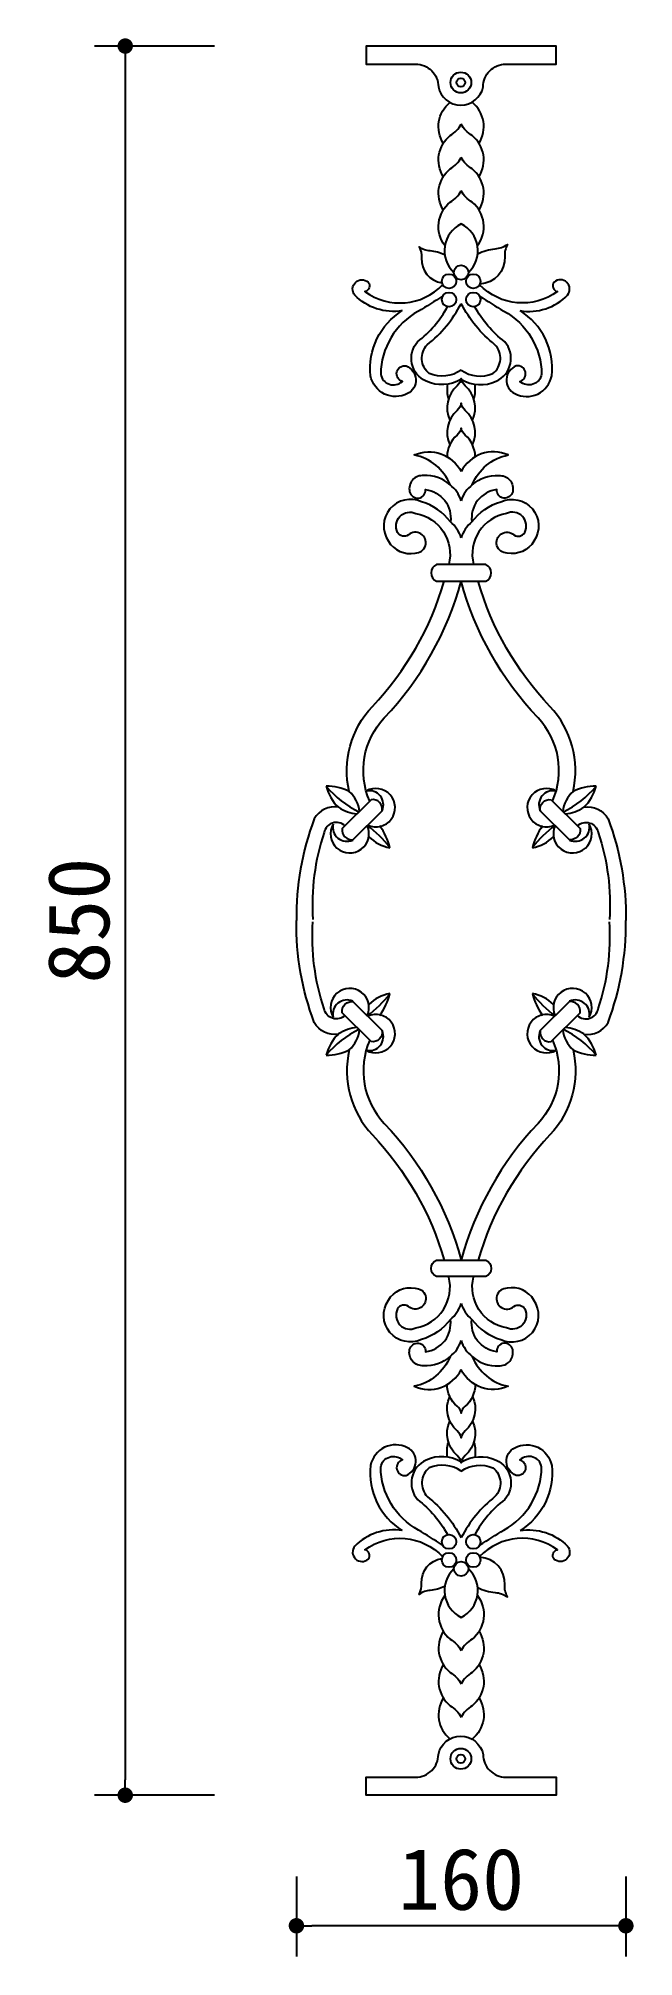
# Model space of a CAD drawing. Extents: x 770 to 1059, y 110 to 1042.
import ezdxf

# ---------------------------------------------------------------- set-up
doc = ezdxf.new("R2010")
doc.units = 0
doc.header["$LTSCALE"] = 0.85
doc.header["$MEASUREMENT"] = 0
doc.header["$PDMODE"] = 3
doc.header["$PDSIZE"] = 15
doc.layers.get('0').update_dxf_attribs({"color": 3, "linetype": 'CONTINUOUS'})
doc.layers.get('DEFPOINTS').update_dxf_attribs({"linetype": 'CONTINUOUS'})
for name, color, linetype in [('3', 3, 'CONTINUOUS'), ('4', 4, 'CONTINUOUS'), ('7', 7, 'CONTINUOUS')]:
    doc.layers.add(name, color=color, linetype=linetype)
doc.styles.add('HZ', font='')
doc.styles.get("Standard").update_dxf_attribs({"font": 'ISOCP'})
doc.styles.get('HZ').set_extended_font_data('仿宋_GB2312')
doc.dimstyles.new('ISO-25_WS', dxfattribs={"dimscale": 10, "dimtxt": 2.5, "dimasz": 2.5, "dimexe": 1.25, "dimexo": 0.625, "dimtad": 1, "dimdec": 4, "dimtxsty": 'STANDARD', "dimcen": 2.5, "dimazin": 3, "dimtfac": 1, "dimtdec": 4, "dimtmove": 0, "dimatfit": 3, "dimtolj": 1, "dimtzin": 0})

# ---------------------------------------------------------------- blocks, each defined once
blk = doc.blocks.new('_DOT')
at = {"color": 0, "linetype": 'BYBLOCK'}
blk.add_line((-0.5, 0), (-1, 0), dxfattribs=at)
at = {"color": 0, "linetype": 'BYBLOCK', "const_width": 0.5}
blk.add_lwpolyline([(-0.25, 0, 1), (0.25, 0, 1)], format="xyb", close=True, dxfattribs=at)
blk = doc.blocks.new('*D3')
at = {"color": 0, "linetype": 'BYBLOCK'}
for p, q in [((38923.45, -37074.99), (38865.15, -37074.99)), ((38880.15, -37082.49), (38880.15, -37917.49)), ((38923.45, -37924.99), (38865.15, -37924.99))]:
    blk.add_line(p, q, dxfattribs=at)
at = {"layer": 'DEFPOINTS', "color": 0, "linetype": 'BYBLOCK'}
for p in [(38938.45, -37074.99), (38880.15, -37924.99), (38938.45, -37924.99)]:
    blk.add_point(p, dxfattribs=at)
at = {"color": 0, "linetype": 'BYBLOCK', "xscale": 7.5, "yscale": 7.5, "zscale": 7.5}
for p, rotation in [((38880.15, -37074.99), 90), ((38880.15, -37924.99), 270)]:
    blk.add_blockref('_DOT', p, dxfattribs=dict(at, rotation=rotation))
at = {"color": 0, "linetype": 'BYBLOCK', "insert": (38857.65, -37499.99), "char_height": 30, "attachment_point": 5, "rotation": 90, "style": 'HZ'}
blk.add_mtext('\\A1;850', dxfattribs=at)
blk = doc.blocks.new('DOT')
at = {"color": 0, "linetype": 'BYBLOCK'}
blk.add_line((-0.35, 0), (-1, 0), dxfattribs=at)
at = {"color": 0, "linetype": 'BYBLOCK', "const_width": 0.35}
blk.add_lwpolyline([(-0.175, 0, 1), (0.175, 0, 1)], format="xyb", close=True, dxfattribs=at)
blk = doc.blocks.new('*D2')
at = {"color": 0, "linetype": 'BYBLOCK'}
for p, q in [((38963.28, -37964.53), (38963.28, -38003.43)), ((39123.28, -37964.53), (39123.28, -38003.43)), ((39115.78, -37988.43), (38970.78, -37988.43))]:
    blk.add_line(p, q, dxfattribs=at)
at = {"layer": 'DEFPOINTS', "color": 0, "linetype": 'BYBLOCK'}
for p in [(38963.28, -37949.53), (39123.28, -37949.53), (38963.28, -37988.43)]:
    blk.add_point(p, dxfattribs=at)
at = {"color": 0, "linetype": 'BYBLOCK', "xscale": 7.5, "yscale": 7.5, "zscale": 7.5, "rotation": 180}
blk.add_blockref('_DOT', (38963.28, -37988.43), dxfattribs=at)
at = {"color": 0, "linetype": 'BYBLOCK', "xscale": 7.5, "yscale": 7.5, "zscale": 7.5}
blk.add_blockref('_DOT', (39123.28, -37988.43), dxfattribs=at)
at = {"color": 0, "linetype": 'BYBLOCK', "insert": (39043.28, -37965.93), "char_height": 30, "attachment_point": 5, "style": 'HZ'}
blk.add_mtext('\\A1;160', dxfattribs=at)

msp = doc.modelspace()

# ---------------------------------------------------------------- linework, layer by layer
at = {"layer": '3'}
for centre, radius in [((974.97, 1020.99), 2.13), ((975.12, 928.69), 3.52), ((969.24, 924.39), 3.52), ((981, 924.39), 3.52), ((969.24, 915.49), 3.52), ((981, 915.49), 3.52), ((969.24, 311.89), 3.52), ((981, 311.89), 3.52), ((969.24, 303), 3.52), ((975.12, 298.69), 3.52), ((981, 303), 3.52), ((974.97, 206.4), 2.13)]:
    msp.add_circle(centre, radius, dxfattribs=at)
for centre, radius, start, end in [((959.98, 812.96), 15.89, 17.54826, 52.14046), ((990.27, 812.96), 15.89, 127.85954, 162.45174), ((959.63, 794.94), 16.21, 17.0394, 50.53626), ((990.62, 794.94), 16.21, 129.46374, 162.9606), ((948.84, 712.74), 51.77, 220.61906, 243.20869), ((911.31, 665.57), 14.43, 4.5339, 48.944), ((1038.94, 665.57), 14.43, 131.056, 175.4661), ((1001.41, 712.74), 51.77, 296.79131, 319.38094), ((926.72, 685.93), 20.47, 236.93833, 263.92563), ((1023.53, 685.93), 20.47, 276.07437, 303.06167), ((899.78, 618.53), 50.94, 36.89318, 54.29568), ((1050.47, 618.53), 50.94, 125.70432, 143.10682), ((899.78, 608.86), 50.94, 305.70432, 323.10682), ((1050.47, 608.86), 50.94, 216.89318, 234.29568), ((948.84, 514.65), 51.77, 116.79131, 139.38094), ((926.72, 541.46), 20.47, 96.07437, 123.06167), ((911.31, 561.81), 14.43, 311.056, 355.4661), ((1038.94, 561.81), 14.43, 184.5339, 228.944), ((1001.41, 514.65), 51.77, 40.61906, 63.20869), ((1023.53, 541.46), 20.47, 56.93833, 83.92563), ((959.63, 432.45), 16.21, 309.46374, 342.9606), ((990.62, 432.45), 16.21, 197.0394, 230.53626), ((959.98, 414.43), 15.89, 307.85954, 342.45174), ((990.27, 414.43), 15.89, 197.54826, 232.14046)]:
    msp.add_arc(centre, radius, start, end, dxfattribs=at)
at = {"layer": '4'}
for points in [[(985.81, 1018.89, -0.414214), (996.81, 1029.89), (1021.25, 1029.89), (1021.25, 1038.69), (928.99, 1038.69), (928.99, 1029.89), (953.04, 1029.89, -0.414214), (964.04, 1018.89, 0.818528)], [(963.12, 778.69), (987.12, 778.69, 0.646114), (987.12, 786.69), (963.12, 786.69, 0.646114)], [(931.43, 672.46), (917.39, 658.42, 0.517959), (922.71, 653.1), (936.75, 667.14, 0.517959)], [(1018.81, 672.46), (1032.85, 658.42, -0.517959), (1027.53, 653.1), (1013.5, 667.14, -0.517959)], [(931.43, 554.93), (917.39, 568.97, -0.517959), (922.71, 574.29), (936.75, 560.25, -0.517959)], [(1018.81, 554.93), (1032.85, 568.97, 0.517959), (1027.53, 574.29), (1013.5, 560.25, 0.517959)], [(963.12, 448.69), (987.12, 448.69, -0.646114), (987.12, 440.69), (963.12, 440.69, -0.646114)], [(985.81, 208.49, 0.414214), (996.81, 197.49), (1021.25, 197.49), (1021.25, 188.69), (928.99, 188.69), (928.99, 197.49), (953.04, 197.49, 0.414214), (964.04, 208.49, -0.818528)]]:
    msp.add_lwpolyline(points, format="xyb", close=True, dxfattribs=at)
for points in [[(983.16, 937.78, -0.092962), (991.68, 940.17, 0.130946), (997.6, 942.33, 0.134168), (996.3, 936.4, -0.413073), (984.25, 923.03)], [(967.15, 937.27, 0.084405), (960.07, 939.13, -0.130946), (954.69, 941.09, -0.134168), (955.87, 935.7, 0.387336), (965.8, 923.64)], [(946.54, 910.12, -0.24472), (923.45, 917.65, -0.917691), (930.02, 923.99, -0.543785), (928.4, 919.41, 0.376604), (966.14, 922.73)], [(1003.71, 910.12, 0.24472), (1026.8, 917.65, 0.917691), (1020.22, 923.99, 0.543785), (1021.85, 919.41, -0.376604), (984.11, 922.73)], [(966.14, 917.11, -0.008964), (954.34, 909.88, 0.27077), (936.06, 879.25, 0.601711), (946.56, 875.77, -0.948903), (948.37, 883.28, -0.657664), (949.03, 869.83, -0.503007), (931.13, 878.41, -0.290331), (946.54, 910.12)], [(984.11, 917.11, 0.008964), (995.91, 909.88, -0.27077), (1014.19, 879.25, -0.601711), (1003.68, 875.77, 0.948903), (1001.88, 883.28, 0.657664), (1001.21, 869.83, 0.503007), (1019.11, 878.41, 0.290331), (1003.71, 910.12)], [(974.95, 876.74, -0.25094), (958.1, 875.84, -0.503648), (953.98, 895.02, 0.106836), (968.48, 912.06)], [(975.12, 881.22, -0.255804), (959.66, 879.56, -0.441364), (958.69, 893.59, 0.10585), (975.08, 913.51)], [(975.12, 881.22, 0.255804), (990.58, 879.56, 0.441364), (991.55, 893.59, -0.10585), (975.17, 913.51)], [(975.3, 876.74, 0.25094), (992.14, 875.84, 0.503648), (996.26, 895.02, -0.106836), (981.77, 912.06)], [(969.73, 825.5, 0.254461), (952.29, 839.98, -0.400726), (975.12, 831.88)], [(980.52, 825.5, -0.254461), (997.95, 839.98, 0.400726), (975.12, 831.88)], [(969.73, 825.5, 0.196415), (956.9, 829.99, 0.506025), (950.11, 822.16, 0.926668), (957.84, 823.15, -0.415745), (969.93, 807.45, -0.415745)], [(980.52, 825.5, -0.196415), (993.34, 829.99, -0.506025), (1000.14, 822.16, -0.926668), (992.41, 823.15, 0.415745), (980.32, 807.45, 0.415745)], [(969.93, 807.45, 0.160133), (955.83, 817.27, 0.756868), (939.76, 798.13, 0.319615), (952.77, 792.33, 1.481159), (949.47, 801.12, -0.430405), (944.27, 802.35, -0.718432), (953.14, 811.54, -0.435623), (969.13, 786.88)], [(980.32, 807.45, -0.160133), (994.41, 817.27, -0.756868), (1010.49, 798.13, -0.319615), (997.48, 792.33, -1.481159), (1000.77, 801.12, 0.430405), (1005.97, 802.35, 0.718432), (997.11, 811.54, 0.435623), (981.12, 786.88)], [(920.78, 676.45, -0.252158), (931.99, 717.76, 0.119828), (966.92, 778.69)], [(930.74, 671.77, -0.301945), (937.8, 712.25, 0.124817), (975.12, 778.69)], [(1019.5, 671.77, 0.301945), (1012.45, 712.25, -0.124817), (975.12, 778.69)], [(1029.46, 676.45, 0.252158), (1018.26, 717.76, -0.119828), (983.33, 778.69)], [(915.55, 668.77, 0.316777), (903.77, 663.19, 0.092966), (895.12, 613.69)], [(1034.69, 668.77, -0.316777), (1046.48, 663.19, -0.092966), (1055.12, 613.69)], [(918.7, 659.72, 0.597188), (908.57, 656.5, 0.097903), (903.1, 614.26)], [(1031.55, 659.72, -0.597188), (1041.68, 656.5, -0.097903), (1047.14, 614.26)], [(915.55, 558.61, -0.316777), (903.77, 564.2, -0.092966), (895.12, 613.69)], [(918.7, 567.67, -0.597188), (908.57, 570.89, -0.097903), (903.1, 613.13)], [(1031.55, 567.67, 0.597188), (1041.68, 570.89, 0.097903), (1047.14, 613.13)], [(1034.69, 558.61, 0.316777), (1046.48, 564.2, 0.092966), (1055.12, 613.69)], [(920.78, 550.93, 0.252158), (931.99, 509.63, -0.119828), (966.92, 448.69)], [(930.74, 555.62, 0.301945), (937.8, 515.13, -0.124817), (975.12, 448.69)], [(1019.5, 555.62, -0.301945), (1012.45, 515.13, 0.124817), (975.12, 448.69)], [(1029.46, 550.93, -0.252158), (1018.26, 509.63, 0.119828), (983.33, 448.69)], [(969.93, 419.93, -0.160133), (955.83, 410.11, -0.756868), (939.76, 429.25, -0.319615), (952.77, 435.06, -1.481159), (949.47, 426.26, 0.430405), (944.27, 425.03, 0.718432), (953.14, 415.85, 0.435623), (969.13, 440.51)], [(980.32, 419.93, 0.160133), (994.41, 410.11, 0.756868), (1010.49, 429.25, 0.319615), (997.48, 435.06, 1.481159), (1000.77, 426.26, -0.430405), (1005.97, 425.03, -0.718432), (997.11, 415.85, -0.435623), (981.12, 440.51)], [(969.73, 401.89, -0.196415), (956.9, 397.4, -0.506025), (950.11, 405.23, -0.926668), (957.84, 404.24, 0.415745), (969.93, 419.93, 0.415745)], [(980.52, 401.89, 0.196415), (993.34, 397.4, 0.506025), (1000.14, 405.23, 0.926668), (992.41, 404.24, -0.415745), (980.32, 419.93, -0.415745)], [(969.73, 401.89, -0.254461), (952.29, 387.4, 0.400726), (975.12, 395.5)], [(980.52, 401.89, 0.254461), (997.95, 387.4, -0.400726), (975.12, 395.5)], [(966.14, 310.28, 0.008964), (954.34, 317.5, -0.27077), (936.06, 348.14, -0.601711), (946.56, 351.61, 0.948903), (948.37, 344.11, 0.657664), (949.03, 357.56, 0.503007), (931.13, 348.98, 0.290331), (946.54, 317.27)], [(984.11, 310.28, -0.008964), (995.91, 317.5, 0.27077), (1014.19, 348.14, 0.601711), (1003.68, 351.61, -0.948903), (1001.88, 344.11, -0.657664), (1001.21, 357.56, -0.503007), (1019.11, 348.98, -0.290331), (1003.71, 317.27)], [(974.95, 350.64, 0.25094), (958.1, 351.55, 0.503648), (953.98, 332.36, -0.106836), (968.48, 315.33)], [(975.12, 346.16, 0.255804), (959.66, 347.83, 0.441364), (958.69, 333.8, -0.10585), (975.08, 313.87)], [(975.12, 346.16, -0.255804), (990.58, 347.83, -0.441364), (991.55, 333.8, 0.10585), (975.17, 313.87)], [(975.3, 350.64, -0.25094), (992.14, 351.55, -0.503648), (996.26, 332.36, 0.106836), (981.77, 315.33)], [(946.54, 317.27, 0.24472), (923.45, 309.73, 0.917691), (930.02, 303.39, 0.543785), (928.4, 307.97, -0.376604), (966.14, 304.66)], [(1003.71, 317.27, -0.24472), (1026.8, 309.73, -0.917691), (1020.22, 303.39, -0.543785), (1021.85, 307.97, 0.376604), (984.11, 304.66)], [(967.15, 290.12, -0.084405), (960.07, 288.26, 0.130946), (954.69, 286.3, 0.134168), (955.87, 291.69, -0.387336), (965.8, 303.74)], [(983.16, 289.61, 0.092962), (991.68, 287.21, -0.130946), (997.6, 285.06, -0.134168), (996.3, 290.99, 0.413073), (984.25, 304.36)]]:
    msp.add_lwpolyline(points, format="xyb", dxfattribs=at)
for centre, radius, start, end in [((981.46, 939.26), 14.45, 115.99507, 227.00659), ((968.79, 939.26), 14.45, 312.99341, 64.00493), ((909.98, 655.19), 23.85, 63.0654, 91.05501), ((930.42, 684.37), 21.54, 194.33185, 226.37344), ((933.69, 668.58), 9.35, 244.92008, 120.21968), ((1016.55, 668.58), 9.35, 59.78032, 295.07992), ((1040.26, 655.19), 23.85, 88.94499, 116.9346), ((1019.83, 684.37), 21.54, 313.62656, 345.66815), ((921.04, 655.93), 9.35, 149.78032, 25.07992), ((1029.21, 655.93), 9.35, 154.92008, 30.21968), ((921.04, 571.45), 9.35, 334.92008, 210.21968), ((1029.21, 571.45), 9.35, 329.78032, 205.07992), ((933.69, 558.8), 9.35, 239.78032, 115.07992), ((1016.55, 558.8), 9.35, 64.92008, 300.21968), ((930.42, 543.02), 21.54, 133.62656, 165.66815), ((909.98, 572.19), 23.85, 268.94499, 296.9346), ((1040.26, 572.19), 23.85, 243.0654, 271.05501), ((1019.83, 543.02), 21.54, 14.33185, 46.37344), ((981.46, 288.12), 14.45, 132.99341, 244.00493), ((968.79, 288.12), 14.45, 295.99507, 47.00659)]:
    msp.add_arc(centre, radius, start, end, dxfattribs=at)
at = {"layer": '7'}
for points in [[(966.45, 991.44, -0.373304), (969.64, 1011.32, -0.373304)], [(983.8, 991.44, 0.377116), (980.45, 1011.45, 0.377116)], [(966.45, 975.24, -0.377514), (969.81, 995.26, 0.145127), (975.12, 1000.81)], [(983.8, 975.24, 0.377514), (980.44, 995.26, -0.145127), (975.12, 1000.81)], [(966.45, 959.04, -0.377514), (969.81, 979.06, 0.145127), (975.12, 984.61)], [(983.8, 959.04, 0.377514), (980.44, 979.06, -0.145127), (975.12, 984.61)], [(967.22, 941.71, -0.403104), (969.81, 962.86, 0.145127), (975.12, 968.4)], [(983.03, 941.71, 0.403104), (980.44, 962.86, -0.145127), (975.12, 968.4)], [(980.64, 856.93, 0.331739), (977.11, 873.67, -0.210693), (975.12, 877.1, -0.210693), (973.13, 873.67, 0.331739), (969.6, 856.93)], [(968.54, 874.38, 0.125775), (968.97, 867.31, 0.125775)], [(981.28, 867.31, 0.125775), (981.71, 874.38)], [(980.64, 844.93, 0.331739), (977.11, 861.66, -0.210693), (975.12, 865.09, -0.210693), (973.13, 861.66, 0.331739), (969.6, 844.93)], [(981.96, 839.14, 0.211428), (977.11, 849.66, -0.210693), (975.12, 853.09, -0.210693), (973.13, 849.66, 0.211428), (968.29, 839.14)], [(980.64, 382.46, -0.331739), (977.11, 365.72, 0.210693), (975.12, 362.29, 0.210693), (973.13, 365.72, -0.331739), (969.6, 382.46)], [(981.96, 388.25, -0.211428), (977.11, 377.73, 0.210693), (975.12, 374.3, 0.210693), (973.13, 377.73, -0.211428), (968.29, 388.25)], [(980.64, 370.46, -0.331739), (977.11, 353.72, 0.210693), (975.12, 350.29, 0.210693), (973.13, 353.72, -0.331739), (969.6, 370.46)], [(968.54, 353, -0.125775), (968.97, 360.08, -0.125775)], [(981.28, 360.08, -0.125775), (981.71, 353)], [(967.22, 285.68, 0.403104), (969.81, 264.53, -0.145127), (975.12, 258.98)], [(983.03, 285.68, -0.403104), (980.44, 264.53, 0.145127), (975.12, 258.98)], [(966.45, 268.35, 0.377514), (969.81, 248.32, -0.145127), (975.12, 242.78)], [(983.8, 268.35, -0.377514), (980.44, 248.32, 0.145127), (975.12, 242.78)], [(966.45, 252.15, 0.377514), (969.81, 232.12, -0.145127), (975.12, 226.58)], [(983.8, 252.15, -0.377514), (980.44, 232.12, 0.145127), (975.12, 226.58)], [(966.45, 235.94, 0.373304), (969.64, 216.06, 0.373304)], [(983.8, 235.94, -0.377116), (980.45, 215.93, -0.377116)]]:
    msp.add_lwpolyline(points, format="xyb", dxfattribs=at)
for centre in [(974.97, 1020.99), (974.97, 206.4)]:
    msp.add_circle(centre, 5.04, dxfattribs=at)
for centre, radius, start, end in [((930.54, 670), 6.84, 335.29433, 103.07416), ((1019.71, 670), 6.84, 76.92584, 204.70567), ((919.63, 659.09), 6.84, 166.92584, 294.70567), ((944.22, 668.68), 19.92, 225.5465, 259.27969), ((912.91, 642.62), 28.36, 13.22248, 37.0497), ((1037.34, 642.62), 28.36, 142.9503, 166.77752), ((1006.03, 668.68), 19.92, 280.72031, 314.4535), ((1030.62, 659.09), 6.84, 245.29433, 13.07416), ((944.22, 558.7), 19.92, 100.72031, 134.4535), ((912.91, 584.76), 28.36, 322.9503, 346.77752), ((1037.34, 584.76), 28.36, 193.22248, 217.0497), ((1006.03, 558.7), 19.92, 45.5465, 79.27969), ((919.63, 568.3), 6.84, 65.29433, 193.07416), ((1030.62, 568.3), 6.84, 346.92584, 114.70567), ((930.54, 557.39), 6.84, 256.92584, 24.70567), ((1019.71, 557.39), 6.84, 155.29433, 283.07416)]:
    msp.add_arc(centre, radius, start, end, dxfattribs=at)

# ---------------------------------------------------------------- dimensions: what is measured, and where the dimension line sits
at = {"layer": '3'}
dim = msp.add_linear_dim(base=(811.99, 188.69), p1=(870.29, 1038.69), p2=(870.29, 188.69), angle=90, dimstyle='ISO-25_WS', override={"dimscale": 15, "dimtxt": 2, "dimasz": 0.5, "dimexe": 1, "dimexo": 1, "dimgap": 0.5, "dimdec": 0, "dimzin": 0, "dimtxsty": 'HZ', "dimblk": 'DOT', "dimblk1": 'DOT', "dimblk2": 'DOT', "dimsah": 1, "dimcen": 0, "dimtfac": 0.5, "dimtdec": 0, "dimtix": 1, "dimtofl": 0}, dxfattribs=at)
dim.commit()
dim.dimension.update_dxf_attribs({"geometry": '*D3', "text_midpoint": (789.49, 613.69), "insert": (-38068.16, 38113.69)})
dim = msp.add_linear_dim(base=(895.12, 125.26), p1=(1055.12, 164.15), p2=(895.12, 164.15), dimstyle='ISO-25_WS', override={"dimscale": 15, "dimtxt": 2, "dimasz": 0.5, "dimexe": 1, "dimexo": 1, "dimgap": 0.5, "dimdec": 0, "dimzin": 0, "dimtxsty": 'HZ', "dimblk": 'DOT', "dimblk1": 'DOT', "dimblk2": 'DOT', "dimsah": 1, "dimcen": 0, "dimtfac": 0.5, "dimtdec": 0, "dimtix": 1, "dimtofl": 0}, dxfattribs=at)
dim.commit()
dim.dimension.update_dxf_attribs({"geometry": '*D2', "text_midpoint": (975.12, 147.76), "insert": (-38068.16, 38113.69)})

doc.saveas('drawing.dxf')
